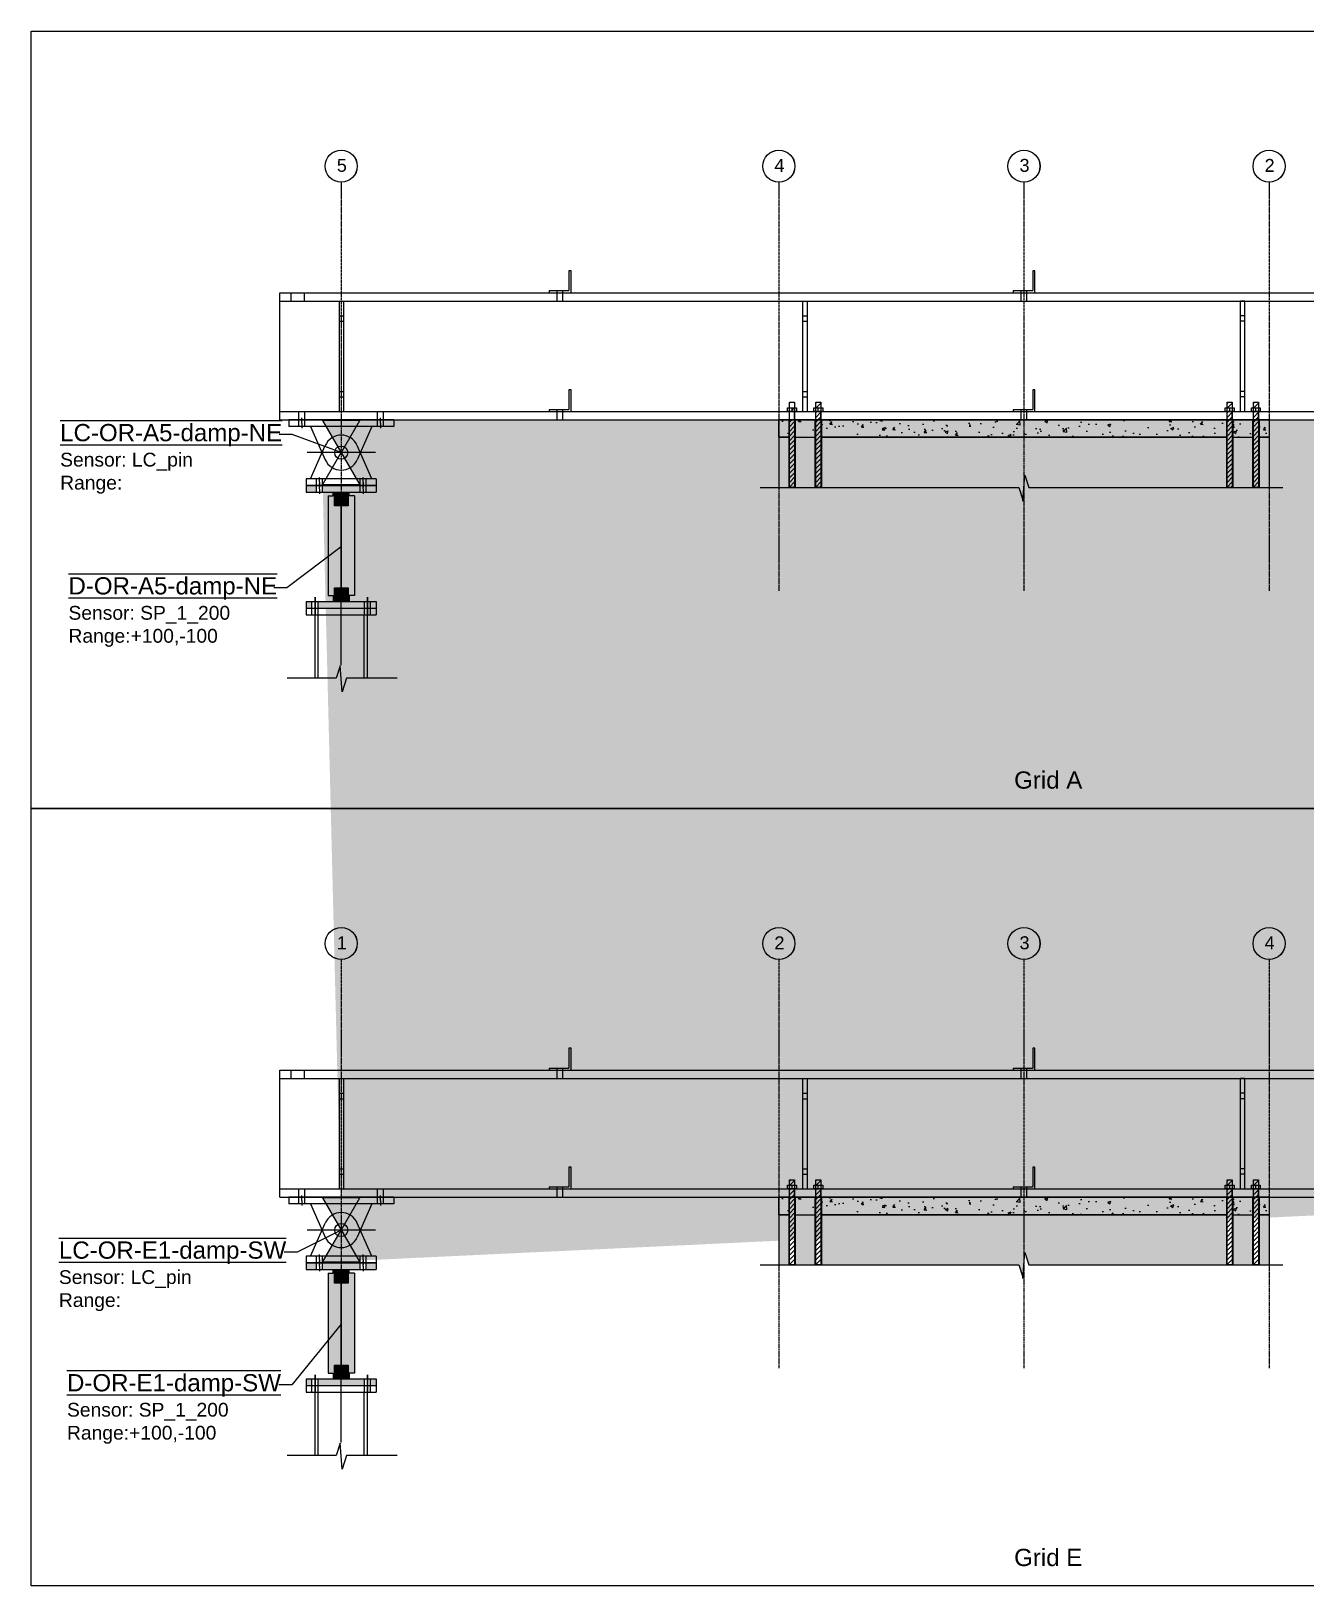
# Model space of a CAD drawing. Header units: millimetres. Extents: x -79526 to 153901, y -45620 to 21119.
# Drawn here: x 20322 to 24022, y 3477 to 7986 of the extents above; entities that cross this region are included whole.
import ezdxf
from ezdxf import colors
from ezdxf.entities.mleader import LeaderData, LeaderLine
from ezdxf.math import Vec2, Vec3

# ---------------------------------------------------------------- set-up
doc = ezdxf.new("R2010")
doc.units = ezdxf.units.MM
doc.header["$MEASUREMENT"] = 0
doc.linetypes.add('ACAD_ISO02W100', pattern=[15, 12, -3])
doc.linetypes.add('CENTER', pattern=[50.8, 31.75, -6.35, 6.35, -6.35])
for name, color, linetype in [('greygrid', 252, 'CENTER'), ('notation', 6, 'Continuous'), ('Note', 7, 'Continuous'), ('Plot', 254, 'Continuous'), ('STRUCTURENOTE', 7, 'Continuous'), ('truss', 250, 'Continuous')]:
    doc.layers.add(name, color=color, linetype=linetype)
doc.styles.get("Standard").update_dxf_attribs({"font": 'arial.ttf'})

msp = doc.modelspace()

# ---------------------------------------------------------------- hatches: boundary and pattern name
h = msp.add_hatch()
h.set_pattern_fill('ANSI31', color=1)
h.set_pattern_definition([(45, (-9799.02492, -7567.50449), (-0.08838834765, 0.08838834765), [])])
edge = h.paths.add_edge_path()
edge.add_line((21276.4, 4602.3), (21168.4, 4602.4))
edge.add_line((21222.4, 4508.7), (21276.4, 4602.3))
edge.add_line((21168.4, 4602.4), (21276.4, 4415.4))
edge.add_line((21168.4, 4415.4), (21222.4, 4508.9))
edge.add_line((21276.4, 4415.4), (21168.4, 4415.4))
edge.add_line((25130.8, 4602.5), (25238.8, 4415.5))
edge.add_line((25130.8, 4415.5), (25184.8, 4509))
edge.add_line((25238.8, 4602.4), (25130.8, 4602.5))
edge.add_line((25184.8, 4508.8), (25238.8, 4602.4))
edge.add_line((25238.8, 4415.5), (25130.8, 4415.5))
edge.add_line((25238.8, 6670.1), (25130.8, 6670.1))
edge.add_line((25130.8, 6670.1), (25184.8, 6763.6))
edge.add_line((25130.8, 6857.2), (25238.8, 6670.1))
edge.add_line((25184.8, 6763.5), (25238.8, 6857))
edge.add_line((25238.8, 6857), (25130.8, 6857.2))
edge.add_line((21276.4, 6856.9), (21168.4, 6857.1))
edge.add_line((21168.4, 6857.1), (21276.4, 6670))
edge.add_line((21222.4, 6763.4), (21276.4, 6856.9))
edge.add_line((21168.4, 6670), (21222.4, 6763.5))
edge.add_line((21276.4, 6670), (21168.4, 6670))
h = msp.add_hatch(color=1)
h.dxf.hatch_style = 1
h.paths.add_polyline_path([(21202.4, 6609.2), (21242.4, 6609.2), (21242.4, 6649.2), (21202.4, 6649.2)])
h = msp.add_hatch(color=1)
h.dxf.hatch_style = 1
h.paths.add_polyline_path([(21202.4, 6331.7), (21242.4, 6331.7), (21242.4, 6371.7), (21202.4, 6371.7)])
h = msp.add_hatch(color=1)
h.dxf.hatch_style = 1
h.paths.add_polyline_path([(21202.4, 4354.6), (21242.4, 4354.6), (21242.4, 4394.6), (21202.4, 4394.6)])
h = msp.add_hatch(color=1)
h.dxf.hatch_style = 1
h.paths.add_polyline_path([(21202.4, 4077.1), (21242.4, 4077.1), (21242.4, 4117.1), (21202.4, 4117.1)])
at = {"layer": 'Plot', "ltscale": 0.1}
h = msp.add_hatch(dxfattribs=at)
h.set_pattern_fill('ANSI31', color=256, scale=3)
h.set_pattern_definition([(45, (-846693.633, -178756.033), (-6.73519209, 6.73519209), [])])
h.paths.add_polyline_path([(22523, 6909.6), (22523, 6893.6), (22538, 6893.6), (22538, 6909.6)], flags=17)
h.paths.add_polyline_path([(22538, 6882.6), (22523, 6882.6), (22523, 6858.8), (22538, 6858.8)], flags=17)
h.paths.add_polyline_path([(22538, 6909.6), (22523, 6909.6), (22523, 6662.6), (22538, 6662.6)])
h = msp.add_hatch(dxfattribs=at)
h.set_pattern_fill('ANSI31', color=256, scale=3)
h.set_pattern_definition([(45, (-846617.433, -178756.033), (-6.73519209, 6.73519209), [])])
h.paths.add_polyline_path([(22614.2, 6909.6), (22599.2, 6909.6), (22599.2, 6893.6), (22614.2, 6893.6)])
h.paths.add_polyline_path([(22614.2, 6882.6), (22599.2, 6882.6), (22599.2, 6858.8), (22614.2, 6858.8)])
h.paths.add_polyline_path([(22614.2, 6858.8), (22599.2, 6858.8), (22599.2, 6662.6), (22614.2, 6662.6)])
h = msp.add_hatch(dxfattribs=at)
h.set_pattern_fill('ANSI31', color=256, scale=3)
h.set_pattern_definition([(45, (-845423.633, -178756.033), (-6.73519209, 6.73519209), [])])
h.paths.add_polyline_path([(23808, 6909.6), (23793, 6909.6), (23793, 6893.6), (23808, 6893.6)])
h.paths.add_polyline_path([(23808, 6882.6), (23793, 6882.6), (23793, 6858.8), (23808, 6858.8)])
h.paths.add_polyline_path([(23808, 6858.8), (23793, 6858.8), (23793, 6662.6), (23808, 6662.6)])
h = msp.add_hatch(dxfattribs=at)
h.set_pattern_fill('ANSI31', color=256, scale=3)
h.set_pattern_definition([(45, (-845347.433, -178756.033), (-6.73519209, 6.73519209), [])])
h.paths.add_polyline_path([(23884.2, 6909.6), (23869.2, 6909.6), (23869.2, 6893.6), (23884.2, 6893.6)])
h.paths.add_polyline_path([(23884.2, 6882.6), (23869.2, 6882.6), (23869.2, 6858.8), (23884.2, 6858.8)])
h.paths.add_polyline_path([(23884.2, 6858.8), (23869.2, 6858.8), (23869.2, 6662.6), (23884.2, 6662.6)])
h = msp.add_hatch(dxfattribs=at)
h.set_pattern_fill('AR-CONC', color=256, scale=0.5)
h.set_pattern_definition([(50, (-846693.63, -178756.03), (91.0923345, -7.969543), [9.525, -104.775]), (355, (-846693.63, -178756.03), (-17.621711, 95.528423), [7.62, -83.820292]), (100.451445, (-846686.04, -178756.7), (73.4706235, 87.558876), [8.095004, -89.045122]), (46.1842, (-846693.63, -178730.63), (135.53952, -21.021164), [14.2875, -157.1625]), (96.635558, (-846682.34, -178732.39), (118.702067, 123.713062), [12.142512, -133.567804]), (351.184151, (-846693.63, -178730.63), (118.702067, 123.713062), [11.429984, -125.729866]), (21, (-846680.93, -178736.98), (75.8071956, -51.132599), [9.525, -104.775]), (326, (-846680.93, -178736.98), (30.901014, 92.093983), [7.62, -83.82]), (71.451445, (-846674.615, -178741.24), (106.70821, 40.9613844), [8.095004, -89.044969]), (37.5, (-846693.633, -178756.033), (1.5443016, 42.2775194), [0, -82.804, 0, -85.09, 0, -84.1375]), (7.5, (-846693.633, -178756.033), (33.4098313, 50.0902874), [0, -48.514, 0, -80.899, 0, -32.0675]), (327.5, (-846721.954, -178756.033), (67.7952976, -2.864372), [0, -31.75, 0, -99.06, 0, -131.445]), (317.5, (-846734.654, -178756.033), (74.0645907, 12.7132455), [0, -41.275, 0, -65.786, 0, -93.345])])
h.paths.add_polyline_path([(22520.9, 6858.8), (22492.4, 6858.8), (22492.4, 6808), (22520.9, 6808)])
h.paths.add_polyline_path([(22597.1, 6858.8), (22540, 6858.8), (22540, 6808), (22597.1, 6808)])
h.paths.add_polyline_path([(22616.2, 6858.8), (22616.2, 6808), (23203.6, 6808), (23203.6, 6858.8)])
h.paths.add_polyline_path([(23203.6, 6858.8), (23203.6, 6808), (23790.9, 6808), (23790.9, 6858.8)])
h.paths.add_polyline_path([(23810, 6858.8), (23810, 6808), (23867.1, 6808), (23867.1, 6858.8)])
h.paths.add_polyline_path([(23914.8, 6858.8), (23886.2, 6858.8), (23886.2, 6808), (23914.8, 6808)])
h = msp.add_hatch(color=9, dxfattribs=at)
h.dxf.hatch_style = 1
h.paths.add_polyline_path([(22520.9, 6808), (22492.4, 6808), (22492.4, 6662.6), (22520.9, 6662.6)])
h.paths.add_polyline_path([(22597.1, 6808), (22540, 6808), (22540, 6662.6), (22597.1, 6662.6)])
h.paths.add_polyline_path([(23886.2, 6662.6), (23914.8, 6662.6), (23914.8, 6808), (23886.2, 6808)])
h.paths.add_polyline_path([(23867.1, 6808), (23810, 6808), (23810, 6662.6), (23867.1, 6662.6)])
h.paths.add_polyline_path([(23790.9, 6662.6), (23790.9, 6808), (23203.6, 6808), (23203.6, 6660.7), (23206.5, 6698.5), (23218.1, 6662.6)])
h.paths.add_polyline_path([(22616.2, 6808), (22616.2, 6662.6), (23188.3, 6662.6), (23200.7, 6624.1), (23203.6, 6660.7), (23203.6, 6808)])
h = msp.add_hatch(color=9, dxfattribs=at)
h.dxf.hatch_style = 1
h.paths.add_polyline_path([(21277.1, 6668.3), (21167.6, 6668.3), (21167.6, 6649.2), (21277.1, 6649.2)])
h.paths.add_polyline_path([(21150.1, 6668.3), (21120.8, 6668.3), (21120.8, 6649.2), (21150.1, 6649.2)])
h.paths.add_polyline_path([(21324, 6668.3), (21294.6, 6668.3), (21294.6, 6649.2), (21324, 6649.2)])
h.paths.add_polyline_path([(21260.5, 6638.5), (21245.5, 6638.5), (21245.5, 6649.2), (21222.4, 6649.2), (21222.4, 6331.7), (21245.5, 6331.7), (21245.5, 6348.8), (21260.5, 6348.8)])
h.paths.add_polyline_path([(21222.4, 6649.2), (21199.3, 6649.2), (21199.3, 6638.5), (21184.3, 6638.5), (21184.3, 6348.8), (21199.3, 6348.8), (21199.3, 6331.7), (21222.4, 6331.7)])
h.paths.add_polyline_path([(21137.4, 6331.7), (21120.8, 6331.7), (21120.8, 6319), (21120.8, 6312.7), (21137.4, 6312.7)])
h.paths.add_polyline_path([(21222.4, 6331.7), (21199.3, 6331.7), (21154.9, 6331.7), (21154.9, 6312.7), (21222.4, 6312.7)])
h.paths.add_polyline_path([(21289.8, 6331.7), (21222.4, 6331.7), (21222.4, 6312.7), (21289.8, 6312.7)])
h.paths.add_polyline_path([(21324, 6319), (21324, 6331.7), (21307.3, 6331.7), (21307.3, 6312.7), (21324, 6312.7)])
h = msp.add_hatch(dxfattribs=at)
h.set_pattern_fill('ANSI31', color=256, scale=3)
h.set_pattern_definition([(45, (-846693.633, -181010.662), (-6.73519209, 6.73519209), [])])
h.paths.add_polyline_path([(22538, 4654.9), (22523, 4654.9), (22523, 4639), (22538, 4639)])
h.paths.add_polyline_path([(22538, 4628), (22523, 4628), (22523, 4604.1), (22538, 4604.1)])
h.paths.add_polyline_path([(22538, 4604.1), (22523, 4604.1), (22523, 4408), (22538, 4408)])
h = msp.add_hatch(dxfattribs=at)
h.set_pattern_fill('ANSI31', color=256, scale=3)
h.set_pattern_definition([(45, (-846617.433, -181010.662), (-6.73519209, 6.73519209), [])])
h.paths.add_polyline_path([(22614.2, 4654.9), (22599.2, 4654.9), (22599.2, 4639), (22614.2, 4639)])
h.paths.add_polyline_path([(22614.2, 4628), (22599.2, 4628), (22599.2, 4604.1), (22614.2, 4604.1)])
h.paths.add_polyline_path([(22614.2, 4604.1), (22599.2, 4604.1), (22599.2, 4408), (22614.2, 4408)])
h = msp.add_hatch(dxfattribs=at)
h.set_pattern_fill('ANSI31', color=256, scale=3)
h.set_pattern_definition([(45, (-845423.633, -181010.662), (-6.73519209, 6.73519209), [])])
h.paths.add_polyline_path([(23808, 4654.9), (23793, 4654.9), (23793, 4639), (23808, 4639)])
h.paths.add_polyline_path([(23808, 4628), (23793, 4628), (23793, 4604.1), (23808, 4604.1)])
h.paths.add_polyline_path([(23808, 4604.1), (23793, 4604.1), (23793, 4408), (23808, 4408)])
h = msp.add_hatch(dxfattribs=at)
h.set_pattern_fill('ANSI31', color=256, scale=3)
h.set_pattern_definition([(45, (-845347.433, -181010.662), (-6.73519209, 6.73519209), [])])
h.paths.add_polyline_path([(23884.2, 4654.9), (23869.2, 4654.9), (23869.2, 4639), (23884.2, 4639)])
h.paths.add_polyline_path([(23884.2, 4628), (23869.2, 4628), (23869.2, 4604.1), (23884.2, 4604.1)])
h.paths.add_polyline_path([(23884.2, 4604.1), (23869.2, 4604.1), (23869.2, 4408), (23884.2, 4408)])
h = msp.add_hatch(dxfattribs=at)
h.set_pattern_fill('AR-CONC', color=256, scale=0.5)
h.set_pattern_definition([(50, (-846693.63, -181010.66), (91.0923345, -7.969543), [9.525, -104.775]), (355, (-846693.63, -181010.66), (-17.621711, 95.528423), [7.62, -83.820292]), (100.451445, (-846686.04, -181011.33), (73.4706235, 87.558876), [8.095004, -89.045122]), (46.1842, (-846693.63, -180985.26), (135.53952, -21.021164), [14.2875, -157.1625]), (96.635558, (-846682.34, -180987.01), (118.702067, 123.713062), [12.142512, -133.567804]), (351.184151, (-846693.63, -180985.26), (118.702067, 123.713062), [11.429984, -125.729866]), (21, (-846680.93, -180991.61), (75.8071956, -51.132599), [9.525, -104.775]), (326, (-846680.93, -180991.61), (30.901014, 92.093983), [7.62, -83.82]), (71.451445, (-846674.615, -180995.87), (106.70821, 40.9613844), [8.095004, -89.044969]), (37.5, (-846693.633, -181010.662), (1.5443016, 42.2775194), [0, -82.804, 0, -85.09, 0, -84.1375]), (7.5, (-846693.633, -181010.662), (33.4098313, 50.0902874), [0, -48.514, 0, -80.899, 0, -32.0675]), (327.5, (-846721.954, -181010.662), (67.7952976, -2.864372), [0, -31.75, 0, -99.06, 0, -131.445]), (317.5, (-846734.654, -181010.66), (74.0645907, 12.7132455), [0, -41.275, 0, -65.786, 0, -93.345])])
h.paths.add_polyline_path([(22520.9, 4604.1), (22492.4, 4604.1), (22492.4, 4553.3), (22520.9, 4553.3)])
h.paths.add_polyline_path([(22597.1, 4604.1), (22540, 4604.1), (22540, 4553.3), (22597.1, 4553.3)])
h.paths.add_polyline_path([(23203.6, 4604.1), (22616.2, 4604.1), (22616.2, 4553.3), (23203.6, 4553.3)])
h.paths.add_polyline_path([(23790.9, 4604.1), (23203.6, 4604.1), (23203.6, 4553.3), (23790.9, 4553.3)])
h.paths.add_polyline_path([(23867.1, 4604.1), (23810, 4604.1), (23810, 4553.3), (23867.1, 4553.3)])
h.paths.add_polyline_path([(23914.8, 4604.1), (23886.2, 4604.1), (23886.2, 4553.3), (23914.8, 4553.3)])
h = msp.add_hatch(color=9, dxfattribs=at)
h.dxf.hatch_style = 1
h.paths.add_polyline_path([(22520.9, 4553.3), (22492.4, 4553.3), (22492.4, 4408), (22520.9, 4408)])
h.paths.add_polyline_path([(22597.1, 4553.3), (22540, 4553.3), (22540, 4408), (22597.1, 4408)])
h.paths.add_polyline_path([(23914.8, 4553.3), (23886.2, 4553.3), (23886.2, 4408), (23914.8, 4408)])
h.paths.add_polyline_path([(23867.1, 4553.3), (23810, 4553.3), (23810, 4408), (23867.1, 4408)])
h.paths.add_polyline_path([(23790.9, 4553.3), (23203.6, 4553.3), (23203.6, 4406), (23206.5, 4443.9), (23218.1, 4408), (23790.9, 4408)])
h.paths.add_polyline_path([(23203.6, 4553.3), (22616.2, 4553.3), (22616.2, 4408), (23188.3, 4408), (23200.7, 4369.5), (23203.6, 4406)])
h = msp.add_hatch(color=9, dxfattribs=at)
h.dxf.hatch_style = 1
h.paths.add_polyline_path([(21277.1, 4413.6), (21167.6, 4413.6), (21167.6, 4394.6), (21277.1, 4394.6)])
h.paths.add_polyline_path([(21150.1, 4413.6), (21120.8, 4413.6), (21120.8, 4394.6), (21150.1, 4394.6)])
h.paths.add_polyline_path([(21324, 4413.6), (21294.6, 4413.6), (21294.6, 4394.6), (21324, 4394.6)])
h.paths.add_polyline_path([(21260.5, 4383.8), (21245.5, 4383.8), (21245.5, 4394.6), (21222.4, 4394.6), (21222.4, 4077.1), (21245.5, 4077.1), (21245.5, 4094.2), (21260.5, 4094.2)])
h.paths.add_polyline_path([(21222.4, 4394.6), (21199.3, 4394.6), (21199.3, 4383.8), (21184.3, 4383.8), (21184.3, 4094.2), (21199.3, 4094.2), (21199.3, 4077.1), (21222.4, 4077.1)])
h.paths.add_polyline_path([(21137.4, 4077.1), (21120.8, 4077.1), (21120.8, 4064.4), (21120.8, 4058), (21137.4, 4058)])
h.paths.add_polyline_path([(21222.4, 4077.1), (21199.3, 4077.1), (21154.9, 4077.1), (21154.9, 4058), (21222.4, 4058)])
h.paths.add_polyline_path([(21289.8, 4077.1), (21222.4, 4077.1), (21222.4, 4058), (21289.8, 4058)])
h.paths.add_polyline_path([(21324, 4064.4), (21324, 4077.1), (21307.3, 4077.1), (21307.3, 4058), (21324, 4058)])

# ---------------------------------------------------------------- linework, layer by layer
at = {"color": 1}
for p, q in [((21276.4, 6856.9), (21168.4, 6857.1)), ((21168.4, 6857.1), (21276.4, 6670)), ((21222.4, 6763.4), (21276.4, 6856.9)), ((21168.4, 6670), (21222.4, 6763.5)), ((21276.4, 6670), (21168.4, 6670)), ((21222.4, 6629.2), (21222.4, 6351.7)), ((21276.4, 4602.3), (21168.4, 4602.4)), ((21168.4, 4602.4), (21276.4, 4415.4)), ((21222.4, 4508.7), (21276.4, 4602.3)), ((21168.4, 4415.4), (21222.4, 4508.9)), ((21276.4, 4415.4), (21168.4, 4415.4)), ((21222.4, 4374.6), (21222.4, 4097.1))]:
    msp.add_line(p, q, dxfattribs=at)
for points in [[(20322.3, 7986.1), (26358.5, 7986.1), (26358.5, 5731.5), (20322.3, 5731.5)], [(20322.3, 5731.5), (26358.5, 5731.5), (26358.5, 3476.8), (20322.3, 3476.8)]]:
    msp.add_lwpolyline(points, close=True)
for points in [[(21202.4, 6649.2), (21242.4, 6649.2), (21242.4, 6609.2), (21202.4, 6609.2)], [(21202.4, 6371.7), (21242.4, 6371.7), (21242.4, 6331.7), (21202.4, 6331.7)], [(21202.4, 4394.6), (21242.4, 4394.6), (21242.4, 4354.6), (21202.4, 4354.6)], [(21202.4, 4117.1), (21242.4, 4117.1), (21242.4, 4077.1), (21202.4, 4077.1)]]:
    msp.add_lwpolyline(points, close=True, dxfattribs=at)
at = {"layer": 'greygrid', "lineweight": -2, "ltscale": 0.2}
for p, q in [((21222.4, 7548), (21222.4, 6543.7)), ((22492.4, 7548), (22492.4, 6363)), ((23203.6, 7548), (23203.6, 6363)), ((23914.8, 7548), (23914.8, 6363)), ((21222.4, 5293.3), (21222.4, 4289)), ((22492.4, 5293.3), (22492.4, 4108.4)), ((23203.6, 5293.3), (23203.6, 4108.4)), ((23914.8, 5293.3), (23914.8, 4108.4))]:
    msp.add_line(p, q, dxfattribs=at)
at = {"layer": 'greygrid', "color": 251, "linetype": 'ByBlock', "lineweight": -2, "ltscale": 0.2, "true_color": 0x525252}
for centre in [(21222.3, 7594.5), (21222.4, 7594.5), (22492.3, 7594.5), (22492.4, 7594.5), (23203.5, 7594.5), (23203.6, 7594.5), (23914.7, 7594.5), (23914.8, 7594.5), (21222.3, 5339.8), (21222.4, 5339.8), (22492.3, 5339.8), (22492.4, 5339.8), (23203.5, 5339.8), (23203.6, 5339.8), (23914.7, 5339.8), (23914.8, 5339.8)]:
    msp.add_circle(centre, 46.5, dxfattribs=at)
at = {"layer": 'Note'}
for p, q in [((21076.3, 7227.1), (21076.3, 7203.3)), ((21114.4, 7227.1), (21114.4, 7203.3)), ((23171.8, 7203.3), (23184.5, 7203.3)), ((23832.2, 7203.3), (23844.9, 7203.3)), ((23838.6, 7203.3), (25184.8, 7203.3)), ((22492.4, 6858.8), (23914.8, 6858.8)), ((23171.8, 6858.8), (23184.5, 6858.8)), ((22492.4, 6820.7), (22492.4, 6662.6)), ((23914.8, 6820.7), (23914.8, 6662.6)), ((21076.3, 4972.4), (21076.3, 4948.6)), ((21114.4, 4972.4), (21114.4, 4948.6)), ((23171.8, 4948.6), (23184.5, 4948.6)), ((23832.2, 4948.6), (23844.9, 4948.6)), ((23838.6, 4948.6), (25184.8, 4948.6)), ((22492.4, 4604.1), (23914.8, 4604.1)), ((23171.8, 4604.1), (23184.5, 4604.1)), ((22492.4, 4566), (22492.4, 4408)), ((23914.8, 4566), (23914.8, 4408))]:
    msp.add_line(p, q, dxfattribs=at)
at = {"layer": 'Note', "linetype": 'ACAD_ISO02W100', "ltscale": 0.1}
for p, q in [((22520.9, 6858.8), (22520.9, 6662.6)), ((22540, 6858.8), (22540, 6662.6)), ((22597.1, 6858.8), (22597.1, 6662.6)), ((22616.2, 6858.8), (22616.2, 6662.6)), ((23790.9, 6858.8), (23790.9, 6662.6)), ((23810, 6858.8), (23810, 6662.6)), ((23867.1, 6858.8), (23867.1, 6662.6)), ((23886.2, 6858.8), (23886.2, 6662.6)), ((22520.9, 4604.1), (22520.9, 4408)), ((22540, 4604.1), (22540, 4408)), ((22597.1, 4604.1), (22597.1, 4408)), ((22616.2, 4604.1), (22616.2, 4408)), ((23790.9, 4604.1), (23790.9, 4408)), ((23810, 4604.1), (23810, 4408)), ((23867.1, 4604.1), (23867.1, 4408)), ((23886.2, 4604.1), (23886.2, 4408))]:
    msp.add_line(p, q, dxfattribs=at)
at = {"layer": 'Note', "ltscale": 0.1}
for centre in [(21222.4, 6763.5), (21222.4, 6763.5), (21222.4, 4508.9), (21222.4, 4508.9)]:
    msp.add_circle(centre, 19.1, dxfattribs=at)
at = {"layer": 'Plot', "ltscale": 0.1}
for p, q in [((21889.1, 7290.6), (21882.8, 7290.6)), ((21882.8, 7290.6), (21882.8, 7233.4)), ((21889.1, 7227.1), (21889.1, 7290.6)), ((23235.3, 7290.6), (23229, 7290.6)), ((23229, 7290.6), (23229, 7233.4)), ((23235.3, 7227.1), (23235.3, 7290.6)), ((21825.6, 7233.4), (21882.8, 7233.4)), ((21825.6, 7233.4), (21825.6, 7227.1)), ((21825.6, 7227.1), (21889.1, 7227.1)), ((21849.9, 7233.4), (21864.9, 7233.4)), ((23171.8, 7233.4), (23229, 7233.4)), ((23171.8, 7233.4), (23171.8, 7227.1)), ((23171.8, 7227.1), (23235.3, 7227.1)), ((23196.1, 7233.4), (23211.1, 7233.4)), ((22562.2, 7203.3), (22574.9, 7203.3)), ((23844.9, 7203.3), (23832.2, 7203.3)), ((21216, 7144.5), (21228.7, 7144.5)), ((22562.2, 7144.5), (22574.9, 7144.5)), ((23844.9, 7144.5), (23832.2, 7144.5)), ((21889.1, 6946.1), (21882.8, 6946.1)), ((21882.8, 6946.1), (21882.8, 6888.9)), ((21889.1, 6882.6), (21889.1, 6946.1)), ((23235.3, 6946.1), (23229, 6946.1)), ((23229, 6946.1), (23229, 6888.9)), ((23235.3, 6882.6), (23235.3, 6946.1)), ((21374.8, 6858.8), (21070, 6858.8)), ((21070, 6858.8), (21070, 6839.7)), ((21133.5, 6858.8), (21311.3, 6858.8)), ((21374.8, 6858.8), (21374.8, 6839.7)), ((21825.6, 6888.9), (21882.8, 6888.9)), ((21825.6, 6888.9), (21825.6, 6882.6)), ((21825.6, 6882.6), (21889.1, 6882.6)), ((21849.9, 6888.9), (21864.9, 6888.9)), ((22517.8, 6893.6), (22543.2, 6893.6)), ((22520.9, 6858.8), (22540, 6858.8)), ((22523, 6882.6), (22538, 6882.6)), ((22530.5, 6882.6), (22530.5, 6893.6)), ((22594, 6893.6), (22619.4, 6893.6)), ((22616.2, 6858.8), (22597.1, 6858.8)), ((22606.7, 6882.6), (22606.7, 6893.6)), ((23171.8, 6888.9), (23229, 6888.9)), ((23171.8, 6888.9), (23171.8, 6882.6)), ((23171.8, 6882.6), (23235.3, 6882.6)), ((23196.1, 6888.9), (23211.1, 6888.9)), ((23787.8, 6893.6), (23813.2, 6893.6)), ((23790.9, 6858.8), (23810, 6858.8)), ((23800.5, 6882.6), (23800.5, 6893.6)), ((23864, 6893.6), (23889.4, 6893.6)), ((23886.2, 6858.8), (23867.1, 6858.8)), ((23876.7, 6882.6), (23876.7, 6893.6)), ((21374.8, 6839.7), (21070, 6839.7)), ((22540, 6808), (22597.1, 6808)), ((23810, 6808), (23867.1, 6808)), ((21324, 6687.3), (21120.8, 6687.3)), ((21120.8, 6687.3), (21120.8, 6668.3)), ((21324, 6687.3), (21324, 6668.3)), ((21120.8, 6668.3), (21324, 6668.3)), ((21324, 6668.3), (21120.8, 6668.3)), ((21120.8, 6668.3), (21324, 6668.3)), ((21324, 6668.3), (21120.8, 6668.3)), ((21120.8, 6668.3), (21120.8, 6649.2)), ((21120.8, 6649.2), (21324, 6649.2)), ((21222.4, 6147.6), (21222.4, 6649.2)), ((21324, 6668.3), (21324, 6649.2)), ((21889.1, 5035.9), (21882.8, 5035.9)), ((21882.8, 5035.9), (21882.8, 4978.8)), ((21889.1, 4972.4), (21889.1, 5035.9)), ((23235.3, 5035.9), (23229, 5035.9)), ((23229, 5035.9), (23229, 4978.8)), ((23235.3, 4972.4), (23235.3, 5035.9)), ((21825.6, 4978.8), (21882.8, 4978.8)), ((21825.6, 4978.8), (21825.6, 4972.4)), ((21825.6, 4972.4), (21889.1, 4972.4)), ((21849.9, 4978.8), (21864.9, 4978.8)), ((23171.8, 4978.8), (23229, 4978.8)), ((23171.8, 4978.8), (23171.8, 4972.4)), ((23171.8, 4972.4), (23235.3, 4972.4)), ((23196.1, 4978.8), (23211.1, 4978.8)), ((22562.2, 4948.6), (22574.9, 4948.6)), ((23844.9, 4948.6), (23832.2, 4948.6)), ((21216, 4889.9), (21228.7, 4889.9)), ((22562.2, 4889.9), (22574.9, 4889.9)), ((23844.9, 4889.9), (23832.2, 4889.9)), ((21889.1, 4691.5), (21882.8, 4691.5)), ((21882.8, 4691.5), (21882.8, 4634.3)), ((21889.1, 4628), (21889.1, 4691.5)), ((23235.3, 4691.5), (23229, 4691.5)), ((23229, 4691.5), (23229, 4634.3)), ((23235.3, 4628), (23235.3, 4691.5)), ((21374.8, 4604.1), (21070, 4604.1)), ((21070, 4604.1), (21070, 4585.1)), ((21133.5, 4604.1), (21311.3, 4604.1)), ((21374.8, 4604.1), (21374.8, 4585.1)), ((21825.6, 4634.3), (21882.8, 4634.3)), ((21825.6, 4634.3), (21825.6, 4628)), ((21825.6, 4628), (21889.1, 4628)), ((21849.9, 4634.3), (21864.9, 4634.3)), ((22517.8, 4639), (22543.2, 4639)), ((22520.9, 4604.1), (22540, 4604.1)), ((22523, 4628), (22538, 4628)), ((22530.5, 4628), (22530.5, 4639)), ((22594, 4639), (22619.4, 4639)), ((22616.2, 4604.1), (22597.1, 4604.1)), ((22606.7, 4628), (22606.7, 4639)), ((23171.8, 4634.3), (23229, 4634.3)), ((23171.8, 4634.3), (23171.8, 4628)), ((23171.8, 4628), (23235.3, 4628)), ((23196.1, 4634.3), (23211.1, 4634.3)), ((23787.8, 4639), (23813.2, 4639)), ((23790.9, 4604.1), (23810, 4604.1)), ((23800.5, 4628), (23800.5, 4639)), ((23864, 4639), (23889.4, 4639)), ((23886.2, 4604.1), (23867.1, 4604.1)), ((23876.7, 4628), (23876.7, 4639)), ((21374.8, 4585.1), (21070, 4585.1)), ((22540, 4553.3), (22597.1, 4553.3)), ((23810, 4553.3), (23867.1, 4553.3)), ((21324, 4432.7), (21120.8, 4432.7)), ((21120.8, 4432.7), (21120.8, 4413.6)), ((21324, 4432.7), (21324, 4413.6)), ((21120.8, 4413.6), (21324, 4413.6)), ((21324, 4413.6), (21120.8, 4413.6)), ((21120.8, 4413.6), (21324, 4413.6)), ((21324, 4413.6), (21120.8, 4413.6)), ((21120.8, 4413.6), (21120.8, 4394.6)), ((21120.8, 4394.6), (21324, 4394.6)), ((21222.4, 3892.9), (21222.4, 4394.6)), ((21324, 4413.6), (21324, 4394.6))]:
    msp.add_line(p, q, dxfattribs=at)
at = {"layer": 'Plot', "linetype": 'ACAD_ISO02W100', "ltscale": 0.05}
for p, q in [((21849.4, 7203.3), (21849.4, 7233.4)), ((21865.3, 7203.3), (21865.3, 7233.4)), ((23195.6, 7203.3), (23195.6, 7233.4)), ((23211.5, 7203.3), (23211.5, 7233.4)), ((21216, 7160.4), (21228.7, 7160.4)), ((22562.2, 7160.4), (22574.9, 7160.4)), ((23844.9, 7160.4), (23832.2, 7160.4)), ((21216, 6941.3), (21228.7, 6941.3)), ((21216, 6925.5), (21228.7, 6925.5)), ((22562.2, 6941.3), (22574.9, 6941.3)), ((22562.2, 6925.5), (22574.9, 6925.5)), ((23844.9, 6941.3), (23832.2, 6941.3)), ((23844.9, 6925.5), (23832.2, 6925.5)), ((21099.3, 6839.7), (21099.3, 6882.6)), ((21099.3, 6839.7), (21099.3, 6858.8)), ((21108.1, 6849.3), (21108.1, 6864.3)), ((21116.8, 6839.7), (21116.8, 6882.6)), ((21116.8, 6839.7), (21116.8, 6858.8)), ((21327.9, 6839.7), (21327.9, 6882.6)), ((21327.9, 6839.7), (21327.9, 6858.8)), ((21336.7, 6849.3), (21336.7, 6864.3)), ((21345.4, 6839.7), (21345.4, 6882.6)), ((21345.4, 6839.7), (21345.4, 6858.8)), ((21849.4, 6858.8), (21849.4, 6888.9)), ((21865.3, 6858.8), (21865.3, 6888.9)), ((22523, 6858.8), (22523, 6882.6)), ((22538, 6858.8), (22538, 6882.6)), ((22599.2, 6858.8), (22599.2, 6882.6)), ((22614.2, 6858.8), (22614.2, 6882.6)), ((23195.6, 6858.8), (23195.6, 6888.9)), ((23211.5, 6858.8), (23211.5, 6888.9)), ((23793, 6858.8), (23793, 6882.6)), ((23808, 6858.8), (23808, 6882.6)), ((23869.2, 6858.8), (23869.2, 6882.6)), ((23884.2, 6858.8), (23884.2, 6882.6)), ((21108.1, 6849.3), (21108.1, 6834.3)), ((21336.7, 6849.3), (21336.7, 6834.3)), ((21150.1, 6668.3), (21150.1, 6687.3)), ((21158.9, 6677.8), (21158.9, 6692.8)), ((21158.9, 6677.8), (21158.9, 6662.8)), ((21158.9, 6658.8), (21158.9, 6673.8)), ((21167.6, 6668.3), (21167.6, 6687.3)), ((21277.1, 6668.3), (21277.1, 6687.3)), ((21285.9, 6677.8), (21285.9, 6692.8)), ((21285.9, 6677.8), (21285.9, 6662.8)), ((21285.9, 6658.8), (21285.9, 6673.8)), ((21294.6, 6668.3), (21294.6, 6687.3)), ((21150.1, 6649.2), (21150.1, 6668.3)), ((21158.9, 6658.8), (21158.9, 6643.8)), ((21167.6, 6649.2), (21167.6, 6668.3)), ((21277.1, 6649.2), (21277.1, 6668.3)), ((21285.9, 6658.8), (21285.9, 6643.8)), ((21294.6, 6649.2), (21294.6, 6668.3)), ((21137.4, 6293.6), (21137.4, 6331.7)), ((21154.9, 6293.6), (21154.9, 6331.7)), ((21289.8, 6293.6), (21289.8, 6331.7)), ((21307.3, 6293.6), (21307.3, 6331.7)), ((21849.4, 4948.6), (21849.4, 4978.8)), ((21865.3, 4948.6), (21865.3, 4978.8)), ((23195.6, 4948.6), (23195.6, 4978.8)), ((23211.5, 4948.6), (23211.5, 4978.8)), ((21216, 4905.8), (21228.7, 4905.8)), ((22562.2, 4905.8), (22574.9, 4905.8)), ((23844.9, 4905.8), (23832.2, 4905.8)), ((21216, 4686.7), (21228.7, 4686.7)), ((21216, 4670.8), (21228.7, 4670.8)), ((22562.2, 4686.7), (22574.9, 4686.7)), ((22562.2, 4670.8), (22574.9, 4670.8)), ((23844.9, 4686.7), (23832.2, 4686.7)), ((23844.9, 4670.8), (23832.2, 4670.8)), ((21099.3, 4585.1), (21099.3, 4628)), ((21099.3, 4585.1), (21099.3, 4604.1)), ((21108.1, 4594.6), (21108.1, 4609.6)), ((21116.8, 4585.1), (21116.8, 4628)), ((21116.8, 4585.1), (21116.8, 4604.1)), ((21327.9, 4585.1), (21327.9, 4628)), ((21327.9, 4585.1), (21327.9, 4604.1)), ((21336.7, 4594.6), (21336.7, 4609.6)), ((21345.4, 4585.1), (21345.4, 4628)), ((21345.4, 4585.1), (21345.4, 4604.1)), ((21849.4, 4604.1), (21849.4, 4634.3)), ((21865.3, 4604.1), (21865.3, 4634.3)), ((22523, 4604.1), (22523, 4628)), ((22538, 4604.1), (22538, 4628)), ((22599.2, 4604.1), (22599.2, 4628)), ((22614.2, 4604.1), (22614.2, 4628)), ((23195.6, 4604.1), (23195.6, 4634.3)), ((23211.5, 4604.1), (23211.5, 4634.3)), ((23793, 4604.1), (23793, 4628)), ((23808, 4604.1), (23808, 4628)), ((23869.2, 4604.1), (23869.2, 4628)), ((23884.2, 4604.1), (23884.2, 4628)), ((21108.1, 4594.6), (21108.1, 4579.6)), ((21336.7, 4594.6), (21336.7, 4579.6)), ((21150.1, 4413.6), (21150.1, 4432.7)), ((21158.9, 4423.2), (21158.9, 4438.2)), ((21158.9, 4423.2), (21158.9, 4408.2)), ((21158.9, 4404.1), (21158.9, 4419.1)), ((21167.6, 4413.6), (21167.6, 4432.7)), ((21277.1, 4413.6), (21277.1, 4432.7)), ((21285.9, 4423.2), (21285.9, 4438.2)), ((21285.9, 4423.2), (21285.9, 4408.2)), ((21285.9, 4404.1), (21285.9, 4419.1)), ((21294.6, 4413.6), (21294.6, 4432.7)), ((21150.1, 4394.6), (21150.1, 4413.6)), ((21158.9, 4404.1), (21158.9, 4389.1)), ((21167.6, 4394.6), (21167.6, 4413.6)), ((21277.1, 4394.6), (21277.1, 4413.6)), ((21285.9, 4404.1), (21285.9, 4389.1)), ((21294.6, 4394.6), (21294.6, 4413.6)), ((21137.4, 4039), (21137.4, 4077.1)), ((21154.9, 4039), (21154.9, 4077.1)), ((21289.8, 4039), (21289.8, 4077.1)), ((21307.3, 4039), (21307.3, 4077.1))]:
    msp.add_line(p, q, dxfattribs=at)
at = {"layer": 'Plot'}
for p, q in [((22562.2, 7203.3), (22574.9, 7203.3)), ((23844.9, 7203.3), (23832.2, 7203.3)), ((23914.8, 6858.8), (22492.4, 6858.8)), ((22498.7, 6882.6), (22638.4, 6882.6)), ((21133.5, 6839.7), (21175.9, 6743.1)), ((21311.3, 6839.7), (21268.9, 6743.1)), ((21133.5, 6687.3), (21175.9, 6783.9)), ((21311.3, 6687.3), (21268.9, 6783.9)), ((23200.6, 6622.8), (23206.5, 6698.5)), ((23206.5, 6698.5), (23218.1, 6662.6)), ((22438.3, 6662.6), (23188.3, 6662.6)), ((23188.3, 6662.6), (23199.9, 6626.7)), ((23218.1, 6662.6), (23954.6, 6662.6)), ((21120.8, 6331.7), (21324, 6331.7)), ((21120.8, 6331.7), (21120.8, 6319)), ((21120.8, 6319), (21120.8, 6293.6)), ((21324, 6331.7), (21324, 6319)), ((21324, 6319), (21324, 6293.6)), ((21120.8, 6312.7), (21324, 6312.7)), ((21120.8, 6293.6), (21324, 6293.6)), ((21146.2, 6109.8), (21146.2, 6293.6)), ((21298.6, 6109.8), (21298.6, 6293.6)), ((21219.4, 6145.7), (21207.8, 6109.8)), ((21225.3, 6070.1), (21219.4, 6145.7)), ((21207.8, 6109.8), (21065.4, 6109.8)), ((21237.7, 6109.8), (21225.3, 6070.1)), ((21384.2, 6109.8), (21237.7, 6109.8)), ((22562.2, 4948.6), (22574.9, 4948.6)), ((23844.9, 4948.6), (23832.2, 4948.6)), ((23914.8, 4604.1), (22492.4, 4604.1)), ((22498.7, 4628), (22638.4, 4628)), ((21133.5, 4585.1), (21175.9, 4488.5)), ((21311.3, 4585.1), (21268.9, 4488.5)), ((21133.5, 4432.7), (21175.9, 4529.3)), ((21311.3, 4432.7), (21268.9, 4529.3)), ((23200.6, 4368.2), (23206.5, 4443.9)), ((23206.5, 4443.9), (23218.1, 4408)), ((22438.3, 4408), (23188.3, 4408)), ((23188.3, 4408), (23199.9, 4372.1)), ((23218.1, 4408), (23954.6, 4408)), ((21120.8, 4077.1), (21324, 4077.1)), ((21120.8, 4077.1), (21120.8, 4064.4)), ((21120.8, 4064.4), (21120.8, 4039)), ((21324, 4077.1), (21324, 4064.4)), ((21324, 4064.4), (21324, 4039)), ((21120.8, 4058), (21324, 4058)), ((21120.8, 4039), (21324, 4039)), ((21146.2, 3855.2), (21146.2, 4039)), ((21298.6, 3855.2), (21298.6, 4039)), ((21219.4, 3891.1), (21207.8, 3855.2)), ((21225.3, 3815.4), (21219.4, 3891.1)), ((21207.8, 3855.2), (21065.4, 3855.2)), ((21237.7, 3855.2), (21225.3, 3815.4)), ((21384.2, 3855.2), (21237.7, 3855.2))]:
    msp.add_line(p, q, dxfattribs=at)
at = {"layer": 'Plot', "linetype": 'ACAD_ISO02W100', "ltscale": 0.1}
for p, q in [((21321.4, 6763.5), (21123.4, 6763.5)), ((21155.7, 6109.8), (21155.7, 6293.6)), ((21289, 6109.8), (21289, 6293.6)), ((21321.4, 4508.9), (21123.4, 4508.9)), ((21155.7, 3855.2), (21155.7, 4039)), ((21289, 3855.2), (21289, 4039))]:
    msp.add_line(p, q, dxfattribs=at)
at = {"layer": 'Plot', "ltscale": 0.2}
for p, q in [((21184.3, 6638.5), (21184.3, 6348.8)), ((21184.3, 6638.5), (21199.3, 6638.5)), ((21199.3, 6638.5), (21199.3, 6649.2)), ((21245.5, 6638.5), (21245.5, 6649.2)), ((21260.5, 6638.5), (21245.5, 6638.5)), ((21260.5, 6638.5), (21260.5, 6348.8)), ((21184.3, 6348.8), (21199.3, 6348.8)), ((21199.3, 6348.8), (21199.3, 6331.7)), ((21260.5, 6348.8), (21245.5, 6348.8)), ((21245.5, 6348.8), (21245.5, 6331.7)), ((21184.3, 4383.8), (21184.3, 4094.2)), ((21184.3, 4383.8), (21199.3, 4383.8)), ((21199.3, 4383.8), (21199.3, 4394.6)), ((21245.5, 4383.8), (21245.5, 4394.6)), ((21260.5, 4383.8), (21245.5, 4383.8)), ((21260.5, 4383.8), (21260.5, 4094.2)), ((21184.3, 4094.2), (21199.3, 4094.2)), ((21199.3, 4094.2), (21199.3, 4077.1)), ((21260.5, 4094.2), (21245.5, 4094.2)), ((21245.5, 4094.2), (21245.5, 4077.1))]:
    msp.add_line(p, q, dxfattribs=at)
at = {"layer": 'Plot', "linetype": 'ACAD_ISO02W100', "ltscale": 0.2}
for p, q in [((21146.2, 6344), (21146.2, 6294)), ((21146.2, 6294), (21146.2, 6344)), ((21298.6, 6344), (21298.6, 6294)), ((21298.6, 6294), (21298.6, 6344)), ((21146.2, 4089.4), (21146.2, 4039.4)), ((21146.2, 4039.4), (21146.2, 4089.4)), ((21298.6, 4089.4), (21298.6, 4039.4)), ((21298.6, 4039.4), (21298.6, 4089.4))]:
    msp.add_line(p, q, dxfattribs=at)
at = {"layer": 'Plot', "ltscale": 0.1}
for points in [[(22523, 6909.6), (22538, 6909.6), (22538, 6662.6), (22523, 6662.6)], [(22599.2, 6909.6), (22614.2, 6909.6), (22614.2, 6662.6), (22599.2, 6662.6)], [(23793, 6909.6), (23808, 6909.6), (23808, 6662.6), (23793, 6662.6)], [(23869.2, 6909.6), (23884.2, 6909.6), (23884.2, 6662.6), (23869.2, 6662.6)], [(22517.8, 6893.6), (22543.2, 6893.6), (22543.2, 6882.6), (22517.8, 6882.6)], [(22594, 6893.6), (22619.4, 6893.6), (22619.4, 6882.6), (22594, 6882.6)], [(23787.8, 6893.6), (23813.2, 6893.6), (23813.2, 6882.6), (23787.8, 6882.6)], [(23864, 6893.6), (23889.4, 6893.6), (23889.4, 6882.6), (23864, 6882.6)], [(22523, 4654.9), (22538, 4654.9), (22538, 4408), (22523, 4408)], [(22599.2, 4654.9), (22614.2, 4654.9), (22614.2, 4408), (22599.2, 4408)], [(23793, 4654.9), (23808, 4654.9), (23808, 4408), (23793, 4408)], [(23869.2, 4654.9), (23884.2, 4654.9), (23884.2, 4408), (23869.2, 4408)], [(22517.8, 4639), (22543.2, 4639), (22543.2, 4628), (22517.8, 4628)], [(22594, 4639), (22619.4, 4639), (22619.4, 4628), (22594, 4628)], [(23787.8, 4639), (23813.2, 4639), (23813.2, 4628), (23787.8, 4628)], [(23864, 4639), (23889.4, 4639), (23889.4, 4628), (23864, 4628)]]:
    msp.add_lwpolyline(points, close=True, dxfattribs=at)
for centre, start, end in [((21222.4, 6763.5), 23.6857, 156.3141), ((21222.4, 6763.5), 203.6857, 336.3141), ((21222.4, 4508.9), 23.6857, 156.3141), ((21222.4, 4508.9), 203.6857, 336.3141)]:
    msp.add_arc(centre, 50.8, start, end, dxfattribs=at)
at = {"layer": 'STRUCTURENOTE'}
for p, q in [((22492.4, 6808), (22520.9, 6808)), ((22616.2, 6808), (23790.9, 6808)), ((23886.2, 6808), (23914.8, 6808)), ((22492.4, 4553.3), (22520.9, 4553.3)), ((22616.2, 4553.3), (23790.9, 4553.3)), ((23886.2, 4553.3), (23914.8, 4553.3))]:
    msp.add_line(p, q, dxfattribs=at)
for points in [[(22520.9, 6808), (22492.4, 6808), (22492.4, 6858.8), (23914.8, 6858.8), (23914.8, 6808), (23886.2, 6808)], [(23790.9, 6808), (22616.2, 6808)], [(22520.9, 4553.3), (22492.4, 4553.3), (22492.4, 4604.1), (23914.8, 4604.1), (23914.8, 4553.3), (23886.2, 4553.3)], [(23790.9, 4553.3), (22616.2, 4553.3)]]:
    msp.add_lwpolyline(points, dxfattribs=at)
at = {"layer": 'truss'}
for p, q in [((21044.6, 7227.1), (25362.6, 7227.1)), ((21044.6, 7203.3), (25362.6, 7203.3)), ((21044.6, 7203.3), (22568.6, 7203.3)), ((21044.6, 6882.6), (25362.6, 6882.6)), ((21044.6, 6858.8), (25362.6, 6858.8)), ((21044.6, 4972.4), (25362.6, 4972.4)), ((21044.6, 4948.6), (25362.6, 4948.6)), ((21044.6, 4948.6), (22568.6, 4948.6)), ((21044.6, 4628), (25362.6, 4628)), ((21044.6, 4604.1), (25362.6, 4604.1))]:
    msp.add_line(p, q, dxfattribs=at)
at = {"layer": 'truss', "ltscale": 0.1}
for p, q in [((21044.6, 6858.8), (21044.6, 7227.1)), ((21216, 7203.3), (21216, 6882.6)), ((21228.7, 7203.3), (21228.7, 6882.6)), ((22562.2, 6882.6), (22562.2, 7203.3)), ((22574.9, 6882.6), (22574.9, 7203.3)), ((23832.2, 6882.6), (23832.2, 7203.3)), ((23844.9, 6882.6), (23844.9, 7203.3)), ((21044.6, 4604.1), (21044.6, 4972.4)), ((21216, 4948.6), (21216, 4628)), ((21228.7, 4948.6), (21228.7, 4628)), ((22562.2, 4628), (22562.2, 4948.6)), ((22574.9, 4628), (22574.9, 4948.6)), ((23832.2, 4628), (23832.2, 4948.6)), ((23844.9, 4628), (23844.9, 4948.6))]:
    msp.add_line(p, q, dxfattribs=at)

# ---------------------------------------------------------------- texts
at = {"layer": 'greygrid', "color": 251, "lineweight": -2, "ltscale": 0.2, "true_color": 0x525252, "char_height": 37.5, "attachment_point": 5}
for s, insert in [('5', (21224, 7596.5)), ('4', (22493.9, 7596.5)), ('3', (23205.1, 7596.5)), ('3', (23205.2, 7596.5)), ('2', (23916.4, 7596.5)), ('1', (21223.9, 5341.8)), ('1', (21224, 5341.8)), ('2', (22493.9, 5341.8)), ('2', (22494, 5341.8)), ('3', (23205.1, 5341.8)), ('3', (23205.2, 5341.8)), ('4', (23916.3, 5341.8)), ('4', (23916.4, 5341.8))]:
    msp.add_mtext_dynamic_manual_height_columns(s, width=22.5, gutter_width=50, heights=[0], dxfattribs=dict(at, insert=insert))
at = {"layer": 'greygrid', "lineweight": -2, "ltscale": 0.2, "char_height": 50, "attachment_point": 5}
for s, insert in [('Grid A', (23273.9, 5813.7)), ('Grid E', (23273.9, 3559))]:
    msp.add_mtext_dynamic_manual_height_columns(s, width=881.731, gutter_width=50, heights=[0], dxfattribs=dict(at, insert=insert))

# ---------------------------------------------------------------- leaders
at = {"layer": 'notation'}
ml = msp.add_multileader_mtext('Standard', dxfattribs=at)
ml.set_content('\\pxsm1,ql;{\\L\\OLC-OR-A5-damp-NE}\\P{\\H0.8x;Sensor: LC_pin                  \\PRange:}', color=256)
ml.set_leader_properties()
ml.build(insert=Vec2(0, 0))
ml.multileader.update_dxf_attribs({"dogleg_length": 0.36, "arrow_head_size": 0.18})
ctx = ml.context
ctx.base_point, ctx.char_height, ctx.arrow_head_size, ctx.landing_gap_size, ctx.plane_origin = Vec3(20406.6, 6815.7), 50, 0.18, 0.09, Vec3(20683.9, 6777.3)
notes = []
notes.append((ctx, [(1, (1, 1, 0), (21079.7, 6815.7), (-1, 0), 37.5, [(0, [(21222.4, 6763.6)], 0, [])])]))
ctx.mtext.insert, ctx.mtext.width, ctx.mtext.defined_height, ctx.mtext.flow_direction = Vec3(20406.7, 6846.6), 624.618, 271.6, 5
ml = msp.add_multileader_mtext('Standard', dxfattribs=at)
ml.set_content('\\pxsm1,ql;{\\L\\OD-OR-A5-damp-NE}\\P{\\H0.8x;Sensor: SP_1_200              \\PRange:+100,-100}', color=256)
ml.set_leader_properties()
ml.build(insert=Vec2(0, 0))
ml.multileader.update_dxf_attribs({"dogleg_length": 0.36, "arrow_head_size": 0.18})
ctx = ml.context
ctx.base_point, ctx.char_height, ctx.arrow_head_size, ctx.landing_gap_size, ctx.plane_origin = Vec3(20430.7, 6371.4), 50, 0.18, 0.09, Vec3(20683.8, 6504.2)
notes.append((ctx, [(1, (1, 1, 0), (21064.7, 6371.4), (-1, 0), 37.5, [(0, [(21222.4, 6490.5)], 0, [])])]))
ctx.mtext.insert, ctx.mtext.width, ctx.mtext.defined_height, ctx.mtext.flow_direction = Vec3(20430.8, 6402.3), 630.294, 271.6, 5
ml = msp.add_multileader_mtext('Standard', dxfattribs=at)
ml.set_content('\\pxsm1,ql;{\\L\\OLC-OR-E1-damp-SW}\\P{\\H0.8x;Sensor: LC_pin                  \\PRange:}', color=256)
ml.set_leader_properties()
ml.build(insert=Vec2(0, 0))
ml.multileader.update_dxf_attribs({"dogleg_length": 0.36, "arrow_head_size": 0.18})
ctx = ml.context
ctx.base_point, ctx.char_height, ctx.arrow_head_size, ctx.landing_gap_size, ctx.plane_origin = Vec3(20402.9, 4444.9), 50, 0.18, 0.09, Vec3(20683.9, 4522.7)
notes.append((ctx, [(1, (1, 1, 0), (21094.5, 4444.9), (-1, 0), 37.5, [(0, [(21222.4, 4509)], 0, [])])]))
ctx.mtext.insert, ctx.mtext.width, ctx.mtext.defined_height, ctx.mtext.flow_direction = Vec3(20403, 4475.8), 617.544, 271.6, 5
ml = msp.add_multileader_mtext('Standard', dxfattribs=at)
ml.set_content('\\pxsm1,ql;{\\L\\OD-OR-E1-damp-SW}\\P{\\H0.8x;Sensor: SP_1_200                 \\PRange:+100,-100}', color=256)
ml.set_leader_properties()
ml.build(insert=Vec2(0, 0))
ml.multileader.update_dxf_attribs({"dogleg_length": 0.36, "arrow_head_size": 0.18})
ctx = ml.context
ctx.base_point, ctx.char_height, ctx.arrow_head_size, ctx.landing_gap_size, ctx.plane_origin = Vec3(20426.4, 4060.2), 50, 0.18, 0.09, Vec3(20683.8, 4249.5)
notes.append((ctx, [(1, (1, 1, 0), (21078.9, 4060.2), (-1, 0), 37.5, [(0, [(21222.4, 4235.8)], 0, [])])]))
ctx.mtext.insert, ctx.mtext.width, ctx.mtext.defined_height, ctx.mtext.flow_direction = Vec3(20426.5, 4091.1), 638.867, 271.6, 5
for ctx, leaders in notes:
    for number, flags, end, landing, length, lines in leaders:
        leader = LeaderData()
        leader.index, (leader.has_last_leader_line, leader.has_dogleg_vector, leader.attachment_direction) = number, flags
        leader.last_leader_point, leader.dogleg_vector, leader.dogleg_length = Vec3(end), Vec3(landing), length
        for number, points, colour, breaks in lines:
            line = LeaderLine()
            line.index, line.vertices, line.color, line.breaks = number, Vec3.list(points), colors.encode_raw_color(colour), breaks
            leader.lines.append(line)
        ctx.leaders.append(leader)

doc.saveas('drawing.dxf')
